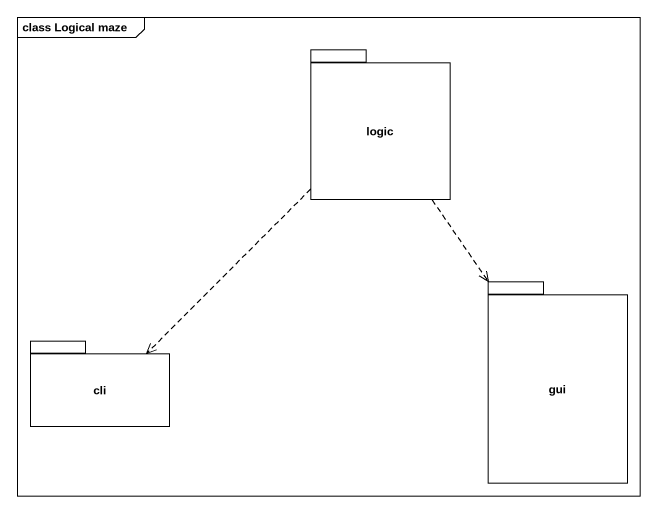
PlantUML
@startuml
mainframe class Logical maze
package logic {
}
package gui {
}
package cli {
}
logic ..> gui
logic ..> cli
@enduml
